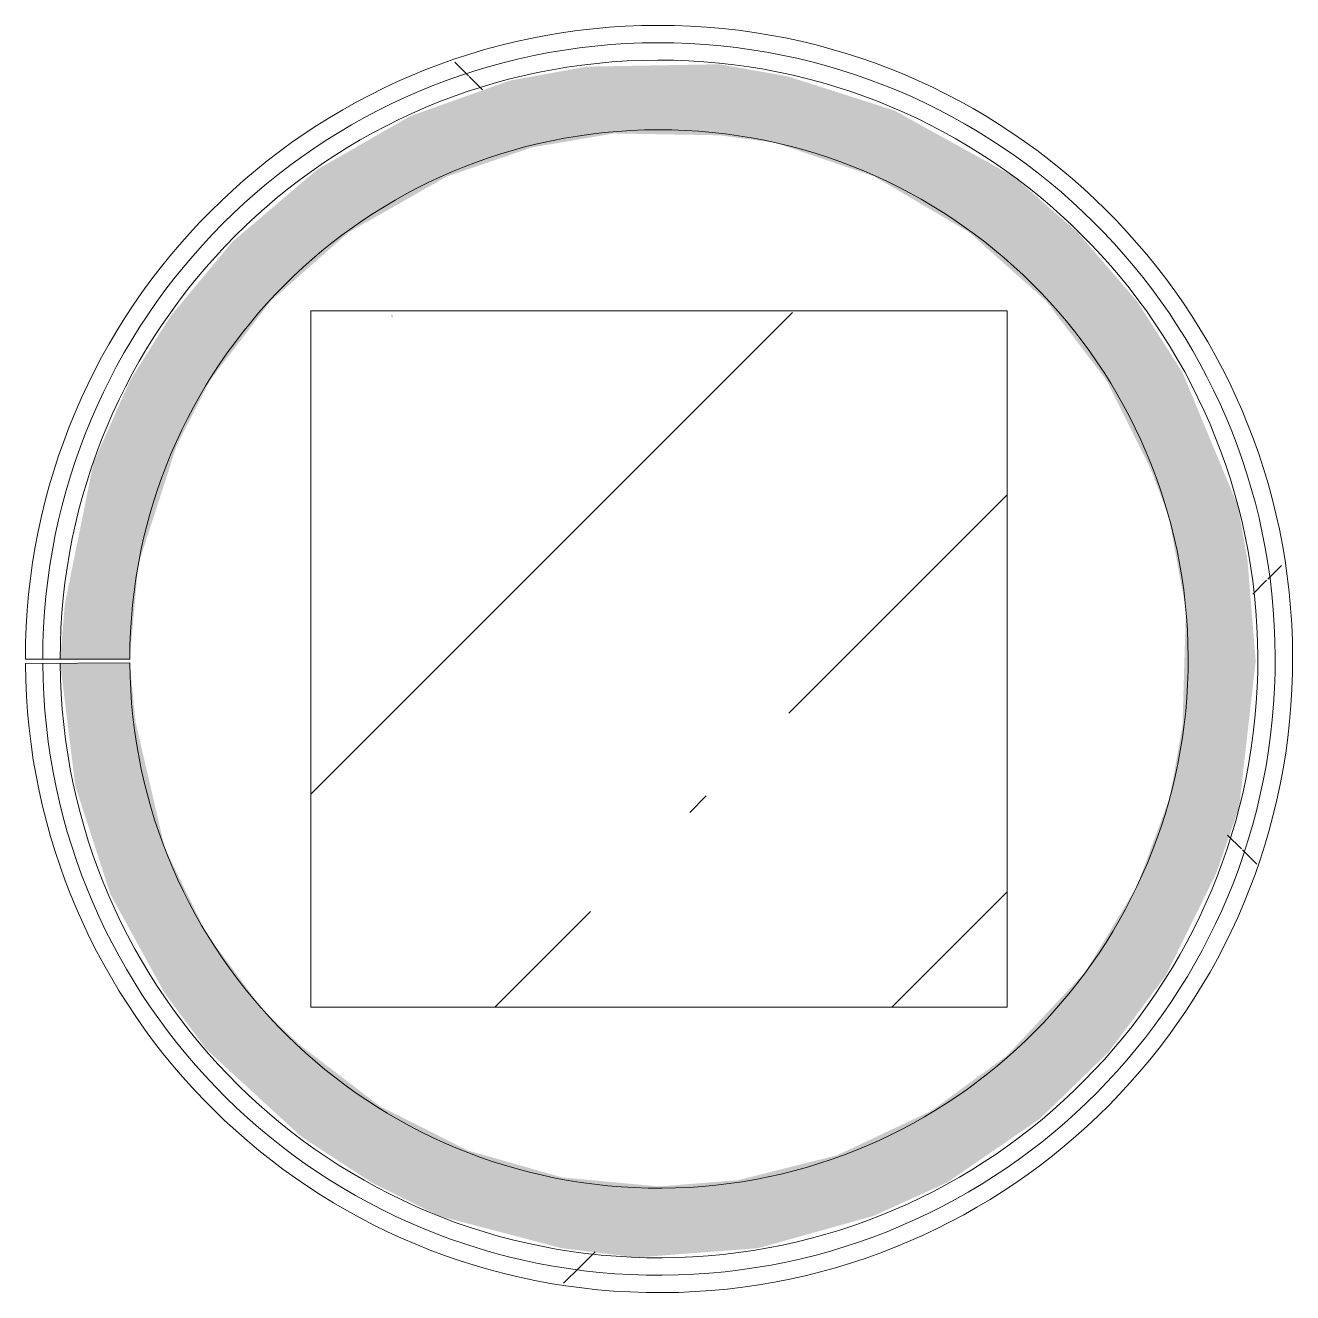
# Model space of a CAD drawing. Header units: millimetres. Extents: x -7229 to 196340, y -8553 to 29000.
# Drawn here: x 48005 to 48915, y 16565 to 17475 of the extents above; entities that cross this region are included whole.
import ezdxf

# ---------------------------------------------------------------- set-up
doc = ezdxf.new("R2010")
doc.units = ezdxf.units.MM
for name, color, linetype, lineweight in [('A-WALL-1', 7, 'Continuous', 9), ('I-WALL', 7, 'Continuous', 5), ('S-COLS', 7, 'Continuous', 5)]:
    doc.layers.add(name, color=color, linetype=linetype, lineweight=lineweight)
doc.layers.add('I-WALL-1', color=7, linetype='Continuous', lineweight=5, true_color=0xe7e7e7)
pattern_1 = [(45, (0, 0), (-530.33, 530.33), []), (135, (0, 0), (-530.33, -530.33), [])]

# ---------------------------------------------------------------- blocks, each defined once
blk = doc.blocks.new('BSC_Колонна _Прямоугольная - 500х500-22732503-1_2_3_птичка зашивка')
at = {"layer": 'S-COLS'}
h = blk.add_hatch(dxfattribs=at)
h.set_pattern_fill('FP_77', color=256, style=0, pattern_type=2)
h.set_pattern_definition([(45, (-48460, -17020), (-285.123, 285.123), []), (45, (-48174.88, -17020), (-285.123, 285.123), [504.031, -100.806, 16.764, -84.042])])
h.paths.add_polyline_path([(-250, -250), (250, -250), (250, 250), (-250, 245.87), (-250, -200)])
for p, q in [((250, 250), (-250, 250)), ((-250, 250), (-250, -250)), ((250, -250), (250, 250)), ((-250, -250), (250, -250))]:
    blk.add_line(p, q, dxfattribs=at)

msp = doc.modelspace()

# ---------------------------------------------------------------- hatches: boundary and pattern name
at = {"layer": 'I-WALL'}
h = msp.add_hatch(dxfattribs=at)
h.set_pattern_fill('FP_137', color=256, style=0, pattern_type=2)
h.set_pattern_definition(pattern_1)
h.paths.add_polyline_path([(48424.88, 16566.36), (48533.94, 16572.61), (48606.92, 16591), (48673.63, 16620), (48731.39, 16656.56), (48780.81, 16698.85), (48838.5, 16770.26), (48867.52, 16820), (48892.85, 16881.69), (48909.2, 16948.38), (48912.08, 17055.37), (48899.99, 17129.71), (48875.77, 17200.99), (48841.02, 17265.87), (48794.26, 17326.42), (48740.34, 17376.42), (48681.8, 17415.58), (48608.57, 17448.43), (48543.81, 17465.75), (48464.72, 17473.46), (48390.15, 17468.07), (48322.74, 17452.32), (48259.48, 17427.1), (48191.82, 17385.9), (48140.54, 17342.52), (48084.48, 17274.29), (48052.56, 17220), (48023.85, 17144.85), (48011.19, 17094.81), (48005.01, 17020), (48017.5, 17020), (48024.16, 17095.89), (48054.51, 17193.36), (48084.48, 17251.76), (48133.67, 17316.71), (48176.03, 17358.34), (48236.63, 17401.12), (48326.43, 17440.21), (48390.84, 17455.63), (48464.72, 17461.08), (48543.81, 17452.95), (48618.64, 17431.42), (48687.28, 17397.83), (48743.47, 17357.83), (48800.22, 17300.47), (48835.88, 17251.11), (48865.45, 17195.67), (48889.88, 17121.35), (48900.79, 17055.37), (48901.04, 16984.08), (48878.85, 16882.06), (48852.54, 16818.73), (48806.41, 16747.21), (48768.37, 16704.18), (48710.64, 16656.66), (48644.79, 16619.19), (48573.92, 16593.62), (48516.82, 16581.3), (48411.05, 16581.79), (48340.97, 16595.38), (48273.98, 16620.09), (48202.88, 16661.8), (48153.58, 16702.64), (48105.13, 16757.87), (48066.08, 16821.31), (48036.7, 16896.24), (48024.39, 16942.21), (48011.73, 17016.82), (48005.01, 17016.77), (48019.92, 16910.6), (48043.77, 16840), (48075.11, 16779.94), (48117.48, 16722.42), (48177.89, 16664.91), (48236.73, 16625.17), (48301.97, 16594.75), (48371.74, 16574.92), (48411.05, 16568.59)])
h = msp.add_hatch(dxfattribs=at)
h.set_pattern_fill('FP_137', color=256, style=0, pattern_type=2)
h.set_pattern_definition(pattern_1)
h.paths.add_polyline_path([(48443.59, 16577.8), (48546.43, 16587.55), (48620.96, 16609.48), (48679, 16636.97), (48740.42, 16679.36), (48790.21, 16726.97), (48831.62, 16780.92), (48865.73, 16844.46), (48890.92, 16923.72), (48900.92, 17017.87), (48895.17, 17091.07), (48883.75, 17144.41), (48851.28, 17223.72), (48806.41, 17292.84), (48769.64, 17334.92), (48714.83, 17380.96), (48652.7, 17417.81), (48561.94, 17449.08), (48503.25, 17459.52), (48408.38, 17457.91), (48342.06, 17445.02), (48271.54, 17418.78), (48202.42, 17377.9), (48153.58, 17337.52), (48096.65, 17269.78), (48066.08, 17218.99), (48036.17, 17142.07), (48023.67, 17092.59), (48017.5, 17020), (48030.01, 17020.13), (48042.72, 17117.77), (48066.08, 17188.72), (48088.59, 17235.58), (48133.67, 17298.69), (48202.97, 17362.8), (48260.13, 17399.05), (48323.37, 17426.24), (48390.75, 17443.06), (48464.72, 17448.62), (48543.81, 17440.22), (48608.57, 17422.02), (48679, 17388.3), (48735.47, 17348.29), (48784.77, 17299.74), (48825.98, 17243.31), (48862.66, 17166.45), (48877.29, 17121.01), (48888.33, 17055.37), (48888.32, 16983.55), (48865.78, 16882.4), (48838.75, 16819.53), (48803, 16762.88), (48768.37, 16720.84), (48714.27, 16673.59), (48628.1, 16625.84), (48587.96, 16609.48), (48516.82, 16593.77), (48411.05, 16594.34), (48340.71, 16608.47), (48279.64, 16631.19), (48224.88, 16661.16), (48169.69, 16703.93), (48113.59, 16767.56), (48075.11, 16831.49), (48055.53, 16874.03), (48036.7, 16944.41), (48024.39, 17016.91), (48017.51, 17016.86), (48030.65, 16918.81), (48055.53, 16844.23), (48085.98, 16785.82), (48135.06, 16721.73), (48186.74, 16673.59), (48236.73, 16638.6), (48328.41, 16599.15), (48390.54, 16584.3), (48435.99, 16578.74)])
at = {"layer": 'I-WALL-1'}
msp.add_hatch(color=256, dxfattribs=at).paths.add_polyline_path([(48444.06, 16590.3), (48531.15, 16596.94), (48613.77, 16620), (48666.91, 16644.12), (48733.35, 16689.74), (48782.98, 16737.87), (48823.96, 16792.8), (48860, 16865.85), (48876.54, 16913.24), (48888.46, 17018.52), (48882.61, 17090.58), (48875.77, 17129.71), (48835.88, 17225.71), (48803.14, 17277.12), (48760.44, 17326.42), (48714.74, 17366.41), (48628.86, 17413.92), (48552.11, 17438.45), (48503.25, 17447.05), (48408.38, 17445.35), (48353.17, 17435.41), (48281.54, 17409.88), (48214.85, 17371.61), (48153.58, 17319.5), (48109.04, 17265.87), (48080.2, 17220), (48053.97, 17161.03), (48033.31, 17058.98), (48030.01, 17020), (48080, 17020), (48086.09, 17087.78), (48113.59, 17172.95), (48137.51, 17220), (48181.28, 17277.12), (48237.22, 17326.42), (48307.5, 17366.41), (48368.76, 17387.37), (48427.76, 17397.38), (48503.25, 17396.06), (48543.81, 17390.64), (48614.82, 17366.41), (48682.72, 17326.42), (48737.9, 17277.12), (48781.36, 17220), (48812.89, 17156.81), (48825.98, 17122.28), (48838.35, 17055.37), (48835.88, 16972.03), (48826.69, 16920.32), (48803.03, 16856.51), (48766.42, 16795.69), (48710, 16735.38), (48655.42, 16695.46), (48587.96, 16663.68), (48516.82, 16645.79), (48460, 16641.23), (48390.54, 16647.73), (48323.19, 16666.95), (48260, 16698.59), (48202.88, 16742.24), (48175.41, 16768.19), (48135.06, 16822.99), (48105.13, 16884.1), (48084.12, 16974.92), (48080.01, 17017.31), (48030.01, 17016.95), (48040.89, 16928.75), (48066.08, 16851.11), (48105.13, 16779.9), (48135.06, 16739.61), (48202.88, 16677.22), (48253.61, 16644.12), (48301.97, 16620.09), (48390.54, 16596.85), (48411.05, 16594.34)])

# ---------------------------------------------------------------- linework, layer by layer
at = {"layer": 'A-WALL-1'}
for radius in [442.5, 430]:
    msp.add_arc((48460, 17020), radius, 180.40614, 180, dxfattribs=at)
at = {"layer": 'I-WALL'}
for p, q in [((48005, 17020), (48080, 17020)), ((48080.01, 17017.31), (48005.01, 17016.77))]:
    msp.add_line(p, q, dxfattribs=at)
for radius in [455, 380]:
    msp.add_arc((48460, 17020), radius, 180.40614, 180, dxfattribs=at)

# ---------------------------------------------------------------- block references
at = {"layer": 'S-COLS'}
msp.add_blockref('BSC_Колонна _Прямоугольная - 500х500-22732503-1_2_3_птичка зашивка', (48460, 17020), dxfattribs=at)

doc.saveas('drawing.dxf')
